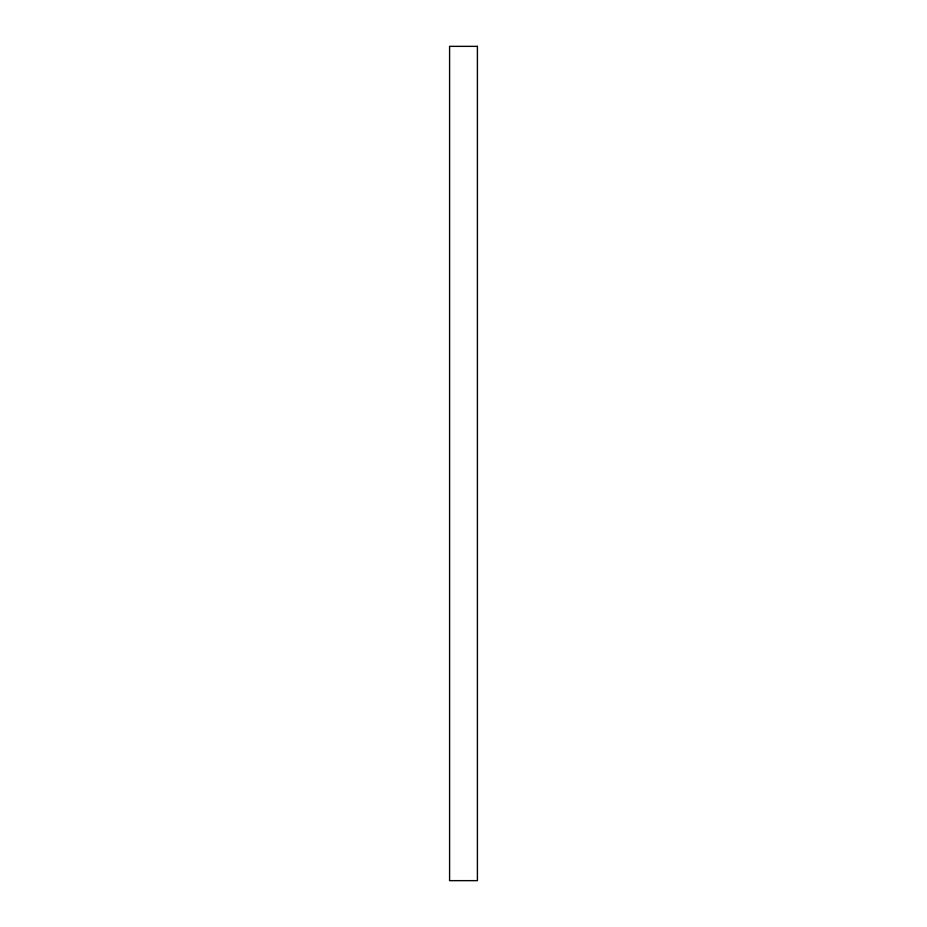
<?xml version="1.0" encoding="UTF-8"?>
<svg xmlns="http://www.w3.org/2000/svg" width="927" height="927" viewBox="0 0 927 927"><rect width="100%" height="100%" fill="white"/><g stroke="black" fill="none" stroke-linecap="round" stroke-linejoin="round"><path stroke-width="1.39" d="M477.405 46.35L449.595 46.35L449.595 880.65L477.405 880.65L477.405 46.35"/></g></svg>
